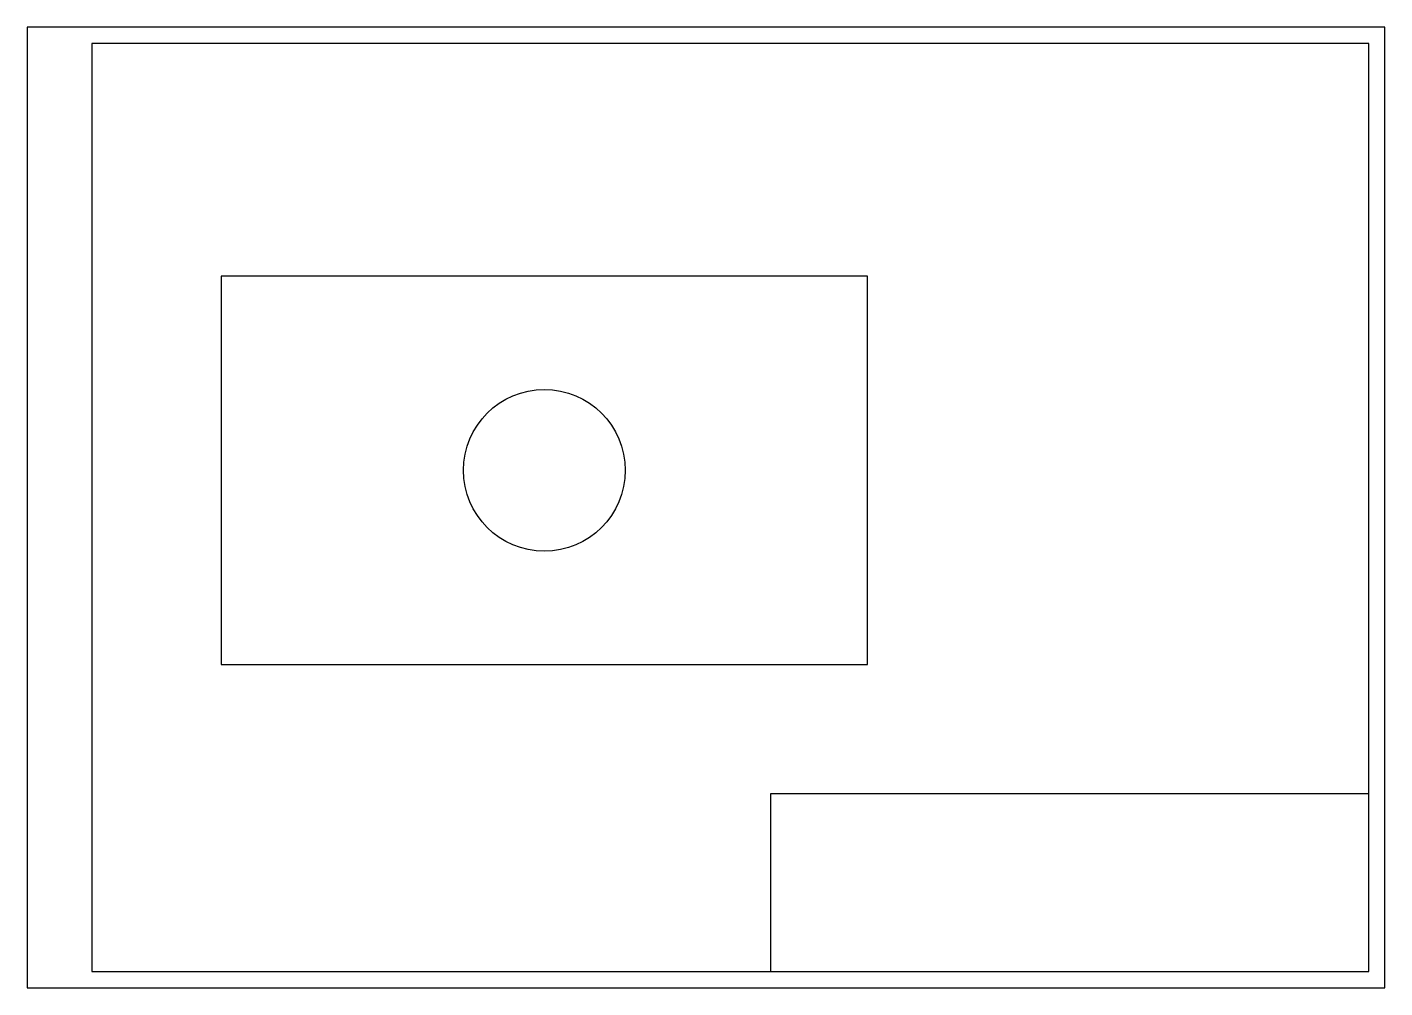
# Model space of a CAD drawing. Header units: millimetres. Extents: x 0 to 420, y 0 to 297.
import ezdxf

# ---------------------------------------------------------------- set-up
doc = ezdxf.new("R2010")
doc.units = ezdxf.units.MM

msp = doc.modelspace()

# ---------------------------------------------------------------- linework, layer by layer
for points in [[(0, 0), (420, 0), (420, 297), (0, 297)], [(20, 5), (415, 5), (415, 292), (20, 292)], [(60, 100), (260, 100), (260, 220), (60, 220)], [(230, 5), (415, 5), (415, 60), (230, 60)]]:
    msp.add_lwpolyline(points, close=True)
msp.add_circle((160, 160), 25)

doc.saveas('drawing.dxf')
